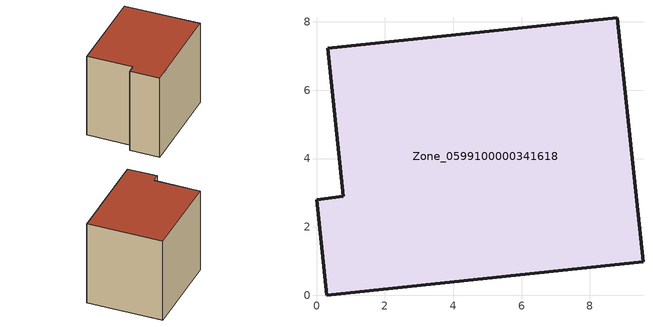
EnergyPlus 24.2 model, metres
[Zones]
Zone_0599100000341618
 floor ground (C_G): 9.56,0.98 0.29,0 0,2.8 0.78,2.9 0.32,7.23 8.8,8.12 z0
 wall outside (C_F): 0.29,0 9.56,0.98 8.8,8.12 0.32,7.23 0.78,2.9 0,2.8 0.29,0 z0:8.29
 roof outside (C_R): 0,2.8 0.29,0 9.56,0.98 8.8,8.12 0.32,7.23 0.78,2.9 z8.29
[BUILDING]
Pand.0599100000341618: North Axis=0; Terrain=City; Loads Convergence Tolerance Value=0.04; Temperature Convergence Tolerance Value=0.4; Solar Distribution=FullExterior; Maximum Number of Warmup Days=25; Minimum Number of Warmup Days=1
[Site:Location]
Rotterdam.The.Hague.AP_ZH_NLD Design_Conditions: Latitude=51.96; Longitude=4.45; Time Zone=1; Elevation=-4.5
[SITE:GROUNDTEMPERATURE:BUILDINGSURFACE]
18, 18, 18, 18, 18, 18, 18, 18, 18, 18, 18, 18
[MATERIAL] Thermal Absorptance=0.9; Solar Absorptance=0.7; Visible Absorptance=0.7
Name | Roughness | Thickness | Conductivity | Density | Specific Heat
G.TI.1992-2005 | MediumSmooth | 0.15 | 0.06 | 540 | 1210
F.TI.1992-2005 | Rough | 0.3 | 0.12 | 1920 | 840
R.TI.1992-2005 | MediumRough | 0.2 | 0.08 | 1500 | 1000
[CONSTRUCTION]
C_G: G.TI.1992-2005
C_F: F.TI.1992-2005
C_R: R.TI.1992-2005
[ZONE]
Zone_0599100000341618: Type=1; Multiplier=1; Ceiling Height=Autocalculate; Volume=Autocalculate; Floor Area=autocalculate; Part of Total Floor Area=Yes
[ZONEINFILTRATION:DESIGNFLOWRATE]
Infil_Zone_0599100000341618: Zone or ZoneList or Space or SpaceList=Zone_0599100000341618; Schedule=AlwaysOn; Design Flow Rate Calculation Method=Flow/Area; Flow Rate per Floor Area=0.0015; Constant Term Coefficient=1; Temperature Term Coefficient=0; Velocity Term Coefficient=0; Velocity Squared Term Coefficient=0
[HVACTEMPLATE:ZONE:IDEALLOADSAIRSYSTEM]
Zone_0599100000341618: Maximum Heating Supply Air Temperature=50; Minimum Cooling Supply Air Temperature=13; Maximum Heating Supply Air Humidity Ratio=0.0156; Minimum Cooling Supply Air Humidity Ratio=0.0077; Heating Limit=NoLimit; Cooling Limit=NoLimit; Dehumidification Control Type=ConstantSensibleHeatRatio; Cooling Sensible Heat Ratio=0.7; Dehumidification Setpoint=60; Humidification Control Type=None; Humidification Setpoint=30; Outdoor Air Method=None; Outdoor Air Flow Rate per Person=0.00944; Outdoor Air Flow Rate per Zone Floor Area=0; Outdoor Air Flow Rate per Zone=0; Demand Controlled Ventilation Type=None; Outdoor Air Economizer Type=NoEconomizer; Heat Recovery Type=None; Sensible Heat Recovery Effectiveness=0.7; Latent Heat Recovery Effectiveness=0.65
[ZONECONTROL:THERMOSTAT]
ThermostatControl_Zone_0599100000341618: Zone or ZoneList=Zone_0599100000341618; Control Type Schedule=DualSetpointControlType; Control 1=Thermostat_Zone_0599100000341618; Temperature Difference Between Cutout And Setpoint=0
[THERMOSTATSETPOINT:DUALSETPOINT]
Thermostat_Zone_0599100000341618: Heating Setpoint Temperature Schedule=HeatingSetpoint_Zone_0599100000341618; Cooling Setpoint Temperature Schedule=CoolingSetpoint_Zone_0599100000341618
[SCHEDULE:COMPACT]
HeatingSetpoint_Zone_0599100000341618: Through: 12/31, For: AllDays, Until: 24:00, 21
CoolingSetpoint_Zone_0599100000341618: Through: 12/31, For: AllDays, Until: 24:00, 24
DualSetpointControlType: Through: 12/31, For: AllDays, Until: 24:00, 4
AlwaysOn: Through: 12/31, For: AllDays, Until: 24:00, 1
